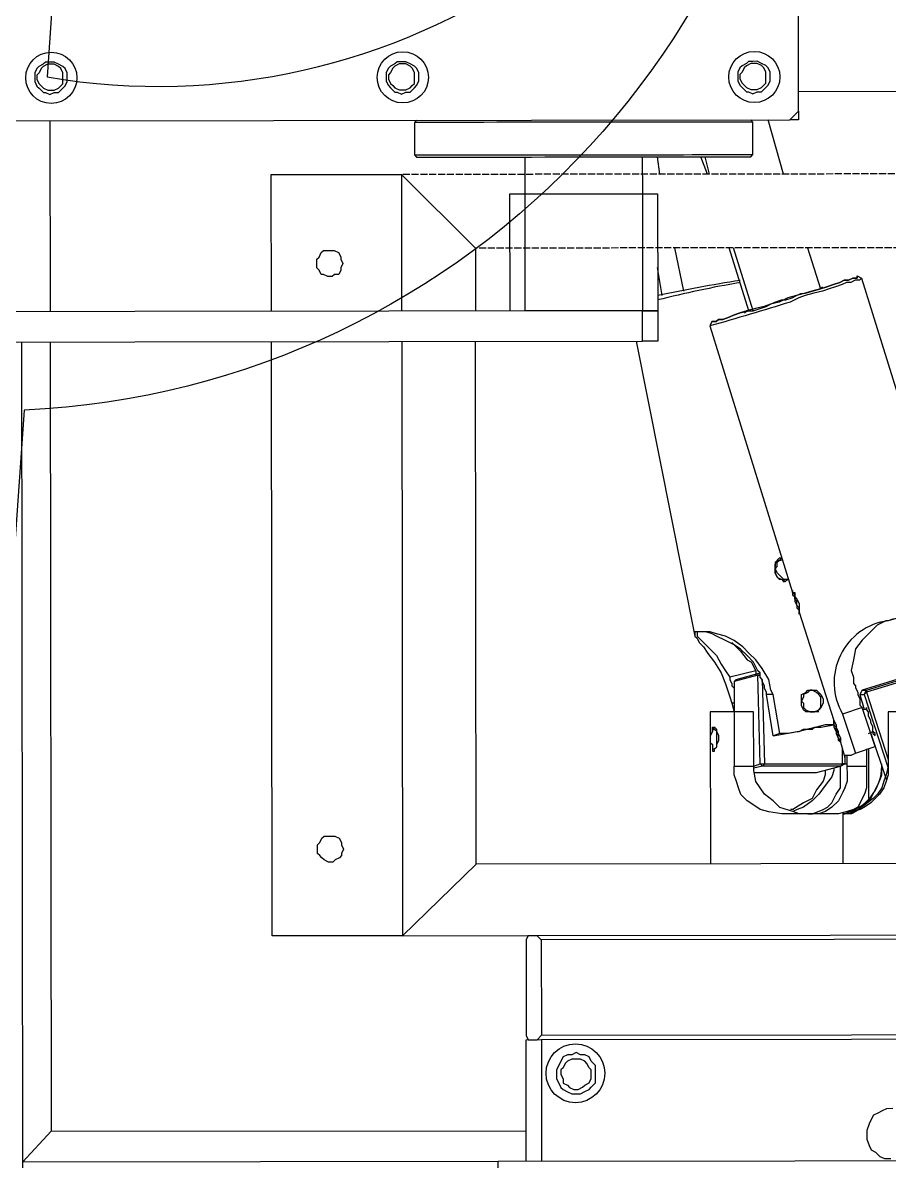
# Model space of a CAD drawing. Header units: feet. Extents: x -99009 to 3252343, y -11094690 to 9035152.
# Drawn here: x 2484808.6 to 2485104.5, y -1981023.6 to -1980634.7 of the extents above; entities that cross this region are included whole.
import ezdxf

# ---------------------------------------------------------------- set-up
doc = ezdxf.new("R2010")
doc.units = ezdxf.units.FT
doc.linetypes.add('PDF_IMPORT', pattern=[1, 0.8, -0.2])
doc.layers.add('1', color=1, linetype='Continuous')

# ---------------------------------------------------------------- blocks, each defined once
blk = doc.blocks.new('lEVELLING mACHINE')
at = {"color": 200, "lineweight": 25, "transparency": 33554684}
for points in [[(17491.73, 8164.64), (17741.42, 8164.64), (17741.42, 8463.99), (16941.21, 8463.99), (16838.22, 8463.99), (16838.22, 7564.48), (16838.22, 7284.41)], [(16661.13, 7522.99), (14860.65, 7522.99), (14860.65, 7564.48)], [(16541.1, 7546.7), (16543.32, 7546.7), (16544.8, 7547.44), (16546.29, 7548.18), (16547.77, 7548.92), (16548.51, 7550.41), (16549.25, 7551.89), (16549.99, 7554.11), (16549.99, 7555.59), (16549.99, 7557.07), (16549.25, 7559.3), (16548.51, 7560.78), (16547.03, 7561.52), (16545.55, 7563), (16544.06, 7563.74), (16541.84, 7563.74)], [(16666.32, 7564.48), (16666.32, 7522.99), (16661.13, 7522.99), (16661.13, 7564.48)], [(16838.22, 7564.48), (16828.58, 7554.11), (16838.22, 7564.48), (16675.95, 7564.48)], [(16828.58, 7284.41), (16828.58, 7554.11), (16666.32, 7554.11)], [(14908.07, 7487.43), (14933.26, 7462.97), (16683.36, 7462.97), (16708.55, 7487.43), (16665.58, 7487.43), (16666.32, 7488.91), (16666.32, 7521.51), (16665.58, 7522.99), (16662.61, 7522.99), (16661.13, 7521.51), (14860.65, 7521.51), (14860.65, 7488.91), (14859.91, 7487.43), (14856.94, 7487.43), (14856.2, 7488.91), (14856.2, 7521.51), (14856.94, 7522.99), (14859.91, 7522.99), (14860.65, 7521.51)], [(16665.58, 7487.43), (16662.61, 7487.43), (16661.13, 7488.91), (16661.13, 7521.51)], [(16662.61, 7487.43), (14859.91, 7487.43)], [(14860.65, 7488.91), (16661.13, 7488.91)], [(16708.55, 7284.41), (16708.55, 7487.43), (16683.36, 7462.97), (16683.36, 7284.41)], [(16708.55, 7487.43), (16753.01, 7487.43), (16753.01, 7284.41)], [(16517.39, 7411.11), (16520.35, 7411.11), (16523.32, 7411.11), (16526.28, 7411.11), (16529.99, 7411.11), (16532.95, 7411.11), (16535.91, 7411.11), (16539.62, 7411.11), (16542.58, 7411.11), (16542.58, 7429.63), (16542.58, 7430.37), (16542.58, 7432.6), (16543.32, 7434.82), (16544.06, 7437.04), (16545.55, 7439.26), (16547.03, 7440.75), (16548.51, 7442.23), (16550.73, 7443.71), (16552.21, 7444.45), (16554.44, 7445.19), (16555.92, 7445.93), (16557.4, 7445.93), (16558.14, 7445.93), (16558.14, 7462.97)], [(16549.99, 7423.7), (16549.99, 7429.63), (16549.99, 7430.37), (16549.99, 7432.6), (16549.99, 7434.82), (16549.99, 7437.04), (16550.73, 7439.26), (16551.47, 7440.75), (16552.21, 7442.23), (16552.95, 7443.71), (16554.44, 7444.45), (16556.66, 7445.19), (16559.62, 7445.93), (16562.59, 7445.93), (16566.29, 7445.93), (16568.51, 7445.93), (16569.26, 7445.93), (16570.74, 7445.93), (16572.96, 7445.93), (16575.18, 7445.19), (16579.63, 7443.71), (16581.85, 7441.49), (16584.82, 7439.26), (16586.3, 7437.04), (16587.78, 7434.82), (16588.52, 7431.11), (16588.52, 7429.63), (16586.3, 7428.89), (16587.04, 7398.51), (16586.3, 7398.51), (16587.04, 7398.51), (16595.19, 7400.74), (16595.19, 7411.11), (16597.41, 7411.11), (16599.63, 7411.11), (16601.12, 7411.11), (16601.86, 7411.11), (16602.6, 7411.11), (16603.34, 7411.11), (16603.34, 7462.97)], [(16542.58, 7411.11), (16542.58, 7428.89), (16542.58, 7429.63), (16543.32, 7432.6), (16544.06, 7434.82), (16544.8, 7437.04), (16546.29, 7439.26), (16547.77, 7440.75), (16550.73, 7442.97), (16553.7, 7445.19), (16555.18, 7445.93), (16557.4, 7445.93), (16558.14, 7445.93), (16557.4, 7445.93), (16555.92, 7445.19), (16552.95, 7444.45), (16549.99, 7442.23), (16548.51, 7440.75), (16547.03, 7437.78), (16545.55, 7434.82), (16544.8, 7432.6), (16544.8, 7430.37), (16544.8, 7429.63), (16544.8, 7428.89)], [(16556.66, 7425.93), (16556.66, 7428.89), (16556.66, 7429.63), (16556.66, 7432.6), (16556.66, 7434.82), (16557.4, 7437.04), (16558.14, 7438.52), (16559.62, 7441.49), (16561.85, 7443.71), (16564.07, 7445.19), (16566.29, 7445.93), (16567.77, 7445.93), (16568.51, 7445.93), (16571.48, 7445.93), (16574.44, 7445.93), (16578.89, 7445.93), (16583.33, 7445.19), (16586.3, 7444.45), (16588.52, 7442.97), (16590.74, 7441.49), (16592.97, 7439.26), (16593.71, 7437.04), (16594.45, 7434.82), (16595.19, 7432.6), (16595.19, 7429.63), (16588.52, 7429.63), (16588.52, 7428.89), (16588.52, 7411.11), (16595.19, 7411.11)], [(16570, 7445.93), (16568.51, 7445.93), (16564.81, 7444.45), (16563.33, 7443.71), (16561.85, 7442.23), (16560.36, 7439.26), (16558.88, 7437.04), (16558.88, 7434.08), (16558.88, 7432.6), (16558.88, 7431.11), (16558.88, 7429.63), (16557.4, 7428.89), (16558.14, 7428.89), (16558.14, 7423.7)], [(16558.14, 7445.93), (16558.14, 7445.93)], [(16561.11, 7430.37), (16561.11, 7431.11), (16561.85, 7433.34), (16564.07, 7436.3), (16566.29, 7439.26), (16568.51, 7441.49), (16571.48, 7443.71), (16573.7, 7444.45), (16575.18, 7445.19)], [(16549.25, 7440.75), (16549.25, 7423.7)], [(16564.07, 7431.11), (16564.07, 7432.6), (16564.81, 7434.82), (16567.03, 7437.78), (16568.51, 7440.75), (16571.48, 7442.23), (16575.18, 7444.45), (16575.92, 7444.45)], [(16548.51, 7418.52), (16543.32, 7434.08)], [(16551.47, 7403.7), (16549.99, 7403.7), (16523.32, 7395.55), (16524.8, 7395.55), (16551.47, 7403.7), (16552.21, 7405.18), (16550.73, 7405.18), (16542.58, 7430.37)], [(16542.58, 7429.63), (16542.58, 7429.63)], [(16544.8, 7429.63), (16544.8, 7429.63)], [(16556.66, 7429.63), (16549.99, 7429.63)], [(16585.56, 7399.99), (16584.82, 7428.89), (16558.14, 7428.89), (16558.88, 7429.63), (16585.56, 7429.63), (16588.52, 7430.37)], [(16588.52, 7431.85), (16567.03, 7431.85), (16558.88, 7429.63)], [(16579.63, 7418.52), (16581.85, 7419.26), (16573.7, 7417.78), (16572.96, 7417.78), (16571.48, 7417.04), (16570.74, 7417.04), (16570, 7417.04), (16568.51, 7417.04), (16567.77, 7416.29), (16567.03, 7416.29), (16565.55, 7416.29), (16561.11, 7415.55), (16564.07, 7415.55), (16567.03, 7416.29), (16570, 7417.04), (16572.96, 7417.78), (16576.67, 7418.52), (16579.63, 7418.52), (16581.85, 7405.18), (16582.59, 7403.7), (16583.33, 7399.99), (16585.56, 7396.29), (16587.78, 7393.33), (16590, 7391.1), (16592.22, 7388.88), (16595.19, 7386.66), (16598.15, 7385.18), (16601.12, 7384.43), (16603.34, 7383.69), (16605.56, 7383.69), (16607.78, 7383.69), (16608.53, 7383.69), (16608.53, 7384.43), (16608.53, 7385.18), (16607.78, 7385.92), (16607.04, 7387.4), (16605.56, 7388.88), (16604.08, 7391.1), (16601.86, 7394.07), (16599.63, 7397.77), (16598.15, 7401.48), (16596.67, 7405.92), (16595.93, 7408.14), (16595.19, 7411.11), (16595.19, 7429.63)], [(16552.95, 7262.18), (16551.47, 7262.92), (16523.32, 7354.06)], [(16537.4, 7378.51), (16542.58, 7379.99), (16543.32, 7379.99), (16546.29, 7381.47), (16547.77, 7382.95), (16549.25, 7384.43), (16551.47, 7386.66), (16553.7, 7389.62), (16554.44, 7393.33), (16555.18, 7397.03), (16554.44, 7399.25), (16554.44, 7401.48), (16553.7, 7402.22), (16553.7, 7402.96), (16552.95, 7404.44), (16552.95, 7405.18), (16552.21, 7406.66), (16552.21, 7407.4), (16552.21, 7408.89), (16551.47, 7409.63), (16558.14, 7411.85), (16553.7, 7425.19)], [(16518.87, 7411.11), (16523.32, 7396.29), (16549.99, 7404.44), (16542.58, 7427.41)], [(16558.88, 7420.74), (16558.88, 7421.48), (16557.4, 7426.67), (16557.4, 7425.93), (16556.66, 7425.93), (16555.18, 7425.93), (16553.7, 7425.19), (16547.03, 7422.96), (16551.47, 7409.63)], [(16558.14, 7428.89), (16556.66, 7428.89)], [(16557.4, 7425.93), (16557.4, 7428.89)], [(16602.6, 7277.74), (16603.34, 7279.22), (16575.18, 7370.36), (16575.18, 7369.62), (16575.18, 7370.36), (16574.44, 7370.36), (16574.44, 7371.84), (16573.7, 7372.58), (16572.96, 7374.06), (16572.96, 7375.54), (16572.96, 7376.28), (16572.96, 7377.02), (16572.96, 7377.77), (16572.96, 7377.02), (16561.11, 7414.07), (16560.36, 7415.55), (16560.36, 7416.29), (16559.62, 7417.78), (16559.62, 7418.52), (16558.88, 7420), (16558.88, 7420.74), (16558.88, 7421.48), (16559.62, 7420.74)], [(16602.6, 7422.22), (16602.6, 7422.96), (16602.6, 7423.7), (16602.6, 7424.45), (16601.86, 7424.45), (16601.86, 7423.7), (16601.12, 7422.96), (16601.12, 7422.22), (16600.38, 7420.74), (16600.38, 7419.26), (16601.12, 7417.78), (16601.12, 7417.04), (16601.86, 7416.29), (16602.6, 7417.04)], [(16602.6, 7423.7), (16601.86, 7423.7)], [(16549.25, 7418.52), (16547.77, 7417.78), (16547.77, 7418.52), (16547.03, 7419.26), (16547.03, 7418.52), (16547.77, 7417.78), (16547.77, 7416.29), (16548.51, 7414.81), (16548.51, 7414.07), (16549.25, 7412.59), (16549.25, 7411.11), (16549.99, 7410.37), (16549.99, 7409.63), (16549.99, 7410.37), (16551.47, 7410.37)], [(16581.85, 7419.26), (16584.07, 7405.18)], [(16602.6, 7417.78), (16602.6, 7417.04), (16602.6, 7416.29), (16601.86, 7416.29)], [(16561.11, 7414.07), (16561.11, 7414.07)], [(16561.11, 7414.07), (16561.11, 7414.07)], [(16542.58, 7411.11), (16542.58, 7411.11)], [(16552.21, 7405.18), (16550.73, 7410.37)], [(16566.29, 7411.11), (16567.77, 7411.11)], [(16595.19, 7408.14), (16595.93, 7408.14)], [(16581.85, 7405.18), (16584.07, 7405.18), (16584.07, 7404.44), (16584.82, 7402.96), (16584.82, 7402.22), (16585.56, 7400.74), (16585.56, 7399.99), (16586.3, 7399.25), (16586.3, 7397.77), (16587.04, 7397.03), (16588.52, 7394.07), (16590.74, 7391.84), (16592.97, 7389.62), (16595.19, 7388.14), (16598.15, 7386.66), (16601.12, 7385.18), (16602.6, 7384.43), (16604.82, 7383.69), (16607.04, 7383.69), (16607.78, 7383.69), (16607.78, 7384.43), (16607.78, 7385.18), (16607.04, 7385.92), (16605.56, 7387.4), (16603.34, 7389.62), (16601.12, 7391.84), (16599.63, 7394.81), (16598.15, 7397.03), (16596.67, 7399.25), (16596.67, 7399.99), (16595.93, 7401.48), (16595.93, 7402.22), (16595.19, 7402.96), (16595.19, 7403.7)], [(16595.19, 7400.74), (16594.45, 7399.99), (16586.3, 7397.77)], [(16595.93, 7387.4), (16595.19, 7388.14), (16592.97, 7390.36), (16590.74, 7393.33), (16589.26, 7394.07), (16588.52, 7395.55), (16587.78, 7397.03), (16596.67, 7399.25)], [(16587.78, 7397.03), (16587.78, 7398.51)], [(16628.53, 7284.41), (16608.53, 7385.18)], [(16572.96, 7377.02), (16572.96, 7377.02)], [(16575.18, 7370.36), (16575.18, 7370.36)], [(16577.41, 7366.65), (16578.89, 7365.91), (16579.63, 7365.91), (16580.37, 7365.17), (16581.11, 7363.69), (16581.11, 7362.95), (16581.11, 7361.47), (16581.11, 7360.72), (16580.37, 7359.24), (16579.63, 7358.5), (16578.89, 7358.5), (16579.63, 7359.24), (16581.11, 7359.98), (16581.11, 7361.47), (16581.11, 7362.95), (16581.11, 7363.69), (16580.37, 7365.17), (16578.89, 7365.91), (16578.15, 7366.65), (16576.67, 7365.91), (16578.15, 7365.91), (16578.89, 7365.17), (16579.63, 7364.43), (16580.37, 7363.69), (16581.11, 7362.21), (16580.37, 7361.47), (16580.37, 7359.98), (16579.63, 7359.24), (16578.89, 7359.24)], [(16576.67, 7365.91), (16576.67, 7365.91)], [(16626.31, 7221.43), (16626.31, 7234.02), (16626.31, 7274.03), (16886.38, 7274.03), (16886.38, 7284.41), (16626.31, 7284.41), (16626.31, 7274.03), (16621.12, 7274.03), (16621.12, 7284.41), (16626.31, 7284.41)], [(16570, 7252.55), (16565.55, 7266.62), (16563.33, 7265.88), (16561.11, 7265.14), (16558.88, 7264.4), (16557.4, 7263.66), (16555.92, 7263.66), (16554.44, 7262.92), (16553.7, 7262.92), (16552.95, 7262.92), (16552.95, 7262.18), (16552.95, 7262.92), (16553.7, 7262.92), (16554.44, 7262.92), (16555.92, 7263.66), (16557.4, 7263.66), (16558.88, 7264.4), (16561.11, 7265.14), (16563.33, 7265.88), (16565.55, 7266.62), (16568.51, 7267.37), (16570.74, 7268.11), (16573.7, 7268.85), (16576.67, 7269.59), (16579.63, 7271.07), (16582.59, 7271.81), (16584.82, 7272.55), (16587.78, 7273.29), (16590.74, 7274.03), (16592.97, 7274.78), (16595.19, 7275.52), (16596.67, 7276.26), (16598.89, 7277), (16600.38, 7277), (16601.12, 7277.74), (16601.86, 7277.74), (16602.6, 7277.74), (16601.86, 7277.74), (16601.12, 7277.74), (16600.38, 7277), (16598.89, 7277), (16596.67, 7276.26), (16595.19, 7275.52), (16592.97, 7274.78), (16590, 7274.03), (16596.67, 7252.55)], [(16588.52, 7274.03), (16584.07, 7272.55), (16582.59, 7271.81), (16581.11, 7271.07), (16578.89, 7270.33), (16577.41, 7270.33), (16575.18, 7269.59), (16573.7, 7268.85), (16572.22, 7268.11), (16570.74, 7268.11), (16565.55, 7266.62)], [(16590, 7274.03), (16590.74, 7274.03), (16591.48, 7274.78), (16590.74, 7274.03), (16590, 7274.03), (16589.26, 7274.03), (16588.52, 7274.03), (16595.19, 7252.55)], [(16590, 7274.03), (16590, 7274.03)], [(16590, 7274.03), (16590, 7274.03)], [(16671.51, 7274.03), (16671.51, 7234.02), (16666.32, 7234.02), (16626.31, 7234.02), (16621.12, 7234.02), (16621.12, 7274.03), (16626.31, 7274.03), (16666.32, 7274.03), (16666.32, 7234.02), (16666.32, 7221.43)], [(16753.01, 7274.03), (16753.01, 7227.35), (16708.55, 7227.35), (16683.36, 7252.55), (16708.55, 7227.35), (16708.55, 7274.03)], [(16683.36, 7252.55), (16683.36, 7274.03)], [(16828.58, 7208.83), (16828.58, 7274.03)], [(16565.55, 7266.62), (16564.81, 7265.88), (16565.55, 7266.62)], [(16612.23, 7267.37), (16615.19, 7252.55)], [(16619.64, 7268.85), (16621.12, 7259.22)], [(16578.15, 7227.35), (16583.33, 7208.83)], [(16603.34, 7227.35), (16604.82, 7221.43)], [(16604.08, 7227.35), (16606.3, 7221.43)], [(16620.38, 7227.35), (16621.12, 7221.43)], [(16703.37, 7208.83), (16704.11, 7209.57), (16704.11, 7220.69), (16703.37, 7221.43), (16702.62, 7221.43), (16701.88, 7221.43), (16700.4, 7221.43), (16698.92, 7221.43), (16696.7, 7221.43), (16695.22, 7221.43), (16692.25, 7221.43), (16689.29, 7221.43), (16686.32, 7221.43), (16683.36, 7221.43), (16679.66, 7221.43), (16675.95, 7221.43), (16672.25, 7221.43), (16667.8, 7221.43), (16664.1, 7221.43), (16659.65, 7221.43), (16655.2, 7221.43), (16650.76, 7221.43), (16646.31, 7221.43), (16641.87, 7221.43), (16637.42, 7221.43), (16632.98, 7221.43), (16628.53, 7221.43), (16624.09, 7221.43), (16620.38, 7221.43), (16616.68, 7221.43), (16612.97, 7221.43), (16609.27, 7221.43), (16606.3, 7221.43), (16602.6, 7221.43), (16600.38, 7221.43), (16597.41, 7221.43), (16595.19, 7221.43), (16593.71, 7221.43), (16592.22, 7221.43), (16590.74, 7221.43), (16590, 7221.43), (16589.26, 7221.43), (16588.52, 7220.69), (16588.52, 7209.57), (16589.26, 7208.83)], [(16704.11, 7220.69), (16703.37, 7220.69), (16701.88, 7220.69), (16701.14, 7220.69), (16699.66, 7220.69), (16697.44, 7220.69), (16695.22, 7220.69), (16692.99, 7220.69), (16690.03, 7220.69), (16687.07, 7220.69), (16683.36, 7220.69), (16680.4, 7220.69), (16675.95, 7220.69), (16672.25, 7220.69), (16668.54, 7220.69), (16664.1, 7220.69), (16659.65, 7220.69), (16655.2, 7220.69), (16650.76, 7220.69), (16646.31, 7220.69), (16641.87, 7220.69), (16637.42, 7220.69), (16632.98, 7220.69), (16628.53, 7220.69), (16624.09, 7220.69), (16620.38, 7220.69), (16615.93, 7220.69), (16612.23, 7220.69), (16609.27, 7220.69), (16605.56, 7220.69), (16602.6, 7220.69), (16599.63, 7220.69), (16597.41, 7220.69), (16595.19, 7220.69), (16592.97, 7220.69), (16591.48, 7220.69), (16590, 7220.69), (16589.26, 7220.69), (16588.52, 7220.69)], [(16843.4, 7205.87), (16840.44, 7208.83), (16575.92, 7208.83), (16572.96, 7205.87), (16572.96, 7208.83), (16575.92, 7208.83)], [(16588.52, 7209.57), (16589.26, 7209.57), (16590, 7209.57), (16591.48, 7209.57), (16592.97, 7209.57), (16595.19, 7209.57), (16597.41, 7209.57), (16599.63, 7209.57), (16602.6, 7209.57), (16605.56, 7209.57), (16609.27, 7209.57), (16612.23, 7209.57), (16615.93, 7209.57), (16620.38, 7209.57), (16624.09, 7209.57), (16628.53, 7209.57), (16632.98, 7209.57), (16637.42, 7209.57), (16641.87, 7209.57), (16646.31, 7209.57), (16650.76, 7209.57), (16655.2, 7209.57), (16659.65, 7209.57), (16664.1, 7209.57), (16668.54, 7209.57), (16672.25, 7209.57), (16675.95, 7209.57), (16680.4, 7209.57), (16683.36, 7209.57), (16687.07, 7209.57), (16690.03, 7209.57), (16692.99, 7209.57), (16695.22, 7209.57), (16697.44, 7209.57), (16699.66, 7209.57), (16701.14, 7209.57), (16701.88, 7209.57), (16703.37, 7209.57), (16704.11, 7209.57)], [(16572.96, 7205.87), (16572.96, 6992.48), (16575.92, 6988.77), (16840.44, 6988.77), (16843.4, 6988.77), (16843.4, 6499.01), (16840.44, 6499.01), (16843.4, 6496.05), (16843.4, 6281.91), (16840.44, 6278.95), (16575.92, 6278.95), (16572.96, 6281.91), (16572.96, 6496.05), (16575.92, 6499.01), (16840.44, 6499.01)], [(16572.96, 7199.2), (15073.3, 7199.2)]]:
    blk.add_lwpolyline(points, dxfattribs=at)
for points in [[(16675.95, 7724.53), (16675.95, 7564.48), (14851.76, 7564.48), (14851.76, 7724.53)], [(16649.28, 7527.44), (16650.76, 7528.18), (16652.24, 7528.18), (16653.72, 7528.92), (16654.46, 7530.4), (16655.2, 7531.88), (16655.95, 7533.36), (16655.95, 7534.85), (16655.95, 7536.33), (16655.2, 7537.81), (16654.46, 7539.29), (16653.72, 7540.03), (16652.24, 7540.77), (16650.76, 7541.51), (16649.28, 7541.51), (16647.8, 7541.51), (16646.31, 7540.77), (16644.83, 7540.03), (16644.09, 7539.29), (16642.61, 7537.81), (16642.61, 7536.33), (16642.61, 7534.85), (16642.61, 7533.36), (16642.61, 7531.88), (16644.09, 7530.4), (16644.83, 7528.92), (16646.31, 7528.18), (16647.8, 7528.18)], [(16649.28, 7529.66), (16650.76, 7529.66), (16652.24, 7530.4), (16652.98, 7531.14), (16653.72, 7532.62), (16654.46, 7533.36), (16654.46, 7534.85), (16653.72, 7536.33), (16653.72, 7537.81), (16652.24, 7538.55), (16651.5, 7539.29), (16650.02, 7540.03), (16648.54, 7540.03), (16647.05, 7539.29), (16646.31, 7538.55), (16644.83, 7537.81), (16644.09, 7536.33), (16644.09, 7534.85), (16644.09, 7533.36), (16644.83, 7532.62), (16645.57, 7531.14), (16646.31, 7530.4), (16647.8, 7529.66)], [(16737.45, 7457.79), (16737.45, 7456.31), (16736.71, 7455.56), (16735.97, 7454.08), (16735.23, 7453.34), (16733.74, 7453.34), (16732.26, 7453.34), (16731.52, 7453.34), (16730.04, 7454.08), (16729.3, 7455.56), (16729.3, 7456.31), (16728.56, 7457.79), (16729.3, 7459.27), (16729.3, 7460.01), (16730.04, 7460.75), (16731.52, 7461.49), (16732.26, 7462.23), (16733.74, 7462.23), (16735.23, 7461.49), (16735.97, 7460.75), (16736.71, 7460.01), (16737.45, 7459.27)], [(16586.3, 7428.89), (16584.82, 7428.89), (16585.56, 7429.63)], [(16602.6, 7417.04), (16602.6, 7417.78), (16603.34, 7419.26), (16603.34, 7420), (16603.34, 7421.48), (16602.6, 7422.22), (16602.6, 7422.96), (16602.6, 7423.7), (16601.86, 7423.7), (16601.12, 7422.96), (16601.12, 7422.22), (16601.12, 7420.74), (16601.12, 7420), (16601.12, 7418.52), (16601.12, 7417.78), (16601.86, 7417.04)], [(16558.88, 7420.74), (16559.62, 7420), (16559.62, 7419.26), (16559.62, 7418.52), (16560.36, 7417.04), (16560.36, 7416.29), (16561.11, 7415.55), (16561.11, 7414.81), (16561.11, 7414.07), (16561.11, 7414.81), (16561.11, 7415.55), (16561.11, 7416.29), (16560.36, 7417.78), (16560.36, 7418.52), (16559.62, 7420), (16559.62, 7420.74)], [(16567.77, 7411.11), (16569.26, 7411.11), (16570.74, 7411.11), (16571.48, 7410.37), (16572.22, 7408.89), (16572.22, 7408.14), (16572.22, 7406.66), (16572.22, 7405.18), (16570.74, 7404.44), (16570, 7403.7), (16568.51, 7403.7), (16567.03, 7403.7), (16566.29, 7404.44), (16565.55, 7405.18), (16564.81, 7406.66), (16564.81, 7408.14), (16565.55, 7409.63), (16566.29, 7410.37), (16567.03, 7411.11)], [(16567.77, 7411.11), (16566.29, 7410.37), (16565.55, 7409.63), (16565.55, 7408.14), (16565.55, 7407.4), (16565.55, 7405.92), (16566.29, 7405.18), (16567.03, 7404.44), (16568.51, 7403.7), (16569.26, 7403.7), (16570, 7404.44), (16571.48, 7405.18), (16571.48, 7405.92), (16572.22, 7407.4), (16571.48, 7408.14), (16571.48, 7409.63), (16570.74, 7410.37), (16569.26, 7411.11), (16568.51, 7411.11)], [(16550.73, 7405.18), (16549.99, 7403.7), (16549.99, 7404.44)], [(16573.7, 7373.32), (16574.44, 7372.58), (16574.44, 7371.84), (16574.44, 7371.1), (16575.18, 7370.36), (16575.18, 7371.1), (16574.44, 7371.84), (16574.44, 7372.58), (16574.44, 7373.32), (16573.7, 7374.8), (16573.7, 7375.54), (16572.96, 7376.28), (16572.96, 7377.02), (16572.96, 7376.28), (16572.96, 7375.54), (16573.7, 7374.8)], [(16737.45, 7257.73), (16737.45, 7256.25), (16736.71, 7255.51), (16735.97, 7254.03), (16735.23, 7253.29), (16733.74, 7253.29), (16732.26, 7253.29), (16731.52, 7253.29), (16730.04, 7254.03), (16729.3, 7255.51), (16729.3, 7256.25), (16728.56, 7257.73), (16729.3, 7259.22), (16729.3, 7259.96), (16730.04, 7261.44), (16731.52, 7261.44), (16732.26, 7262.18), (16733.74, 7262.18), (16735.23, 7261.44), (16735.97, 7261.44), (16736.71, 7259.96), (16737.45, 7259.22)], [(16588.52, 7199.94), (16587.04, 7199.2), (16585.56, 7199.2), (16584.07, 7197.72), (16583.33, 7196.98), (16582.59, 7195.49), (16582.59, 7194.01), (16582.59, 7192.53), (16583.33, 7191.05), (16584.07, 7190.31), (16585.56, 7189.57), (16587.04, 7188.83), (16588.52, 7188.83), (16590, 7188.83), (16590.74, 7189.57), (16592.22, 7190.31), (16592.97, 7191.05), (16593.71, 7192.53), (16593.71, 7194.01), (16593.71, 7195.49), (16592.97, 7196.98), (16592.22, 7197.72), (16590.74, 7199.2), (16590, 7199.2)], [(16708.55, 7199.94), (16707.07, 7199.2), (16705.59, 7199.2), (16704.11, 7197.72), (16703.37, 7196.98), (16702.62, 7195.49), (16702.62, 7194.01), (16702.62, 7192.53), (16703.37, 7191.05), (16704.11, 7190.31), (16705.59, 7189.57), (16707.07, 7188.83), (16708.55, 7188.83), (16710.03, 7188.83), (16710.78, 7189.57), (16712.26, 7190.31), (16713, 7191.05), (16713.74, 7192.53), (16713.74, 7194.01), (16713.74, 7195.49), (16713, 7196.98), (16712.26, 7197.72), (16710.78, 7199.2), (16710.03, 7199.2)], [(16828.58, 7199.94), (16827.1, 7199.2), (16825.62, 7199.2), (16824.14, 7197.72), (16823.4, 7196.98), (16822.66, 7195.49), (16822.66, 7194.01), (16822.66, 7192.53), (16823.4, 7191.05), (16824.14, 7190.31), (16825.62, 7189.57), (16827.1, 7188.83), (16828.58, 7188.83), (16830.07, 7188.83), (16830.81, 7189.57), (16832.29, 7190.31), (16833.03, 7191.05), (16833.77, 7192.53), (16833.77, 7194.01), (16833.77, 7195.49), (16833.03, 7196.98), (16832.29, 7197.72), (16830.81, 7199.2), (16830.07, 7199.2)], [(16588.52, 7189.57), (16589.26, 7189.57), (16590.74, 7190.31), (16591.48, 7191.05), (16592.22, 7192.53), (16592.97, 7193.27), (16592.97, 7194.75), (16592.22, 7196.24), (16591.48, 7196.98), (16590.74, 7197.72), (16589.26, 7198.46), (16588.52, 7198.46), (16587.04, 7198.46), (16585.56, 7197.72), (16584.82, 7196.98), (16584.07, 7196.24), (16584.07, 7194.75), (16584.07, 7193.27), (16584.07, 7192.53), (16584.82, 7191.05), (16585.56, 7190.31), (16587.04, 7189.57)], [(16708.55, 7189.57), (16709.29, 7189.57), (16710.78, 7190.31), (16711.52, 7191.05), (16712.26, 7192.53), (16713, 7193.27), (16713, 7194.75), (16712.26, 7196.24), (16711.52, 7196.98), (16710.78, 7197.72), (16709.29, 7198.46), (16708.55, 7198.46), (16707.07, 7198.46), (16705.59, 7197.72), (16704.85, 7196.98), (16704.11, 7196.24), (16704.11, 7194.75), (16704.11, 7193.27), (16704.11, 7192.53), (16704.85, 7191.05), (16705.59, 7190.31), (16707.07, 7189.57)], [(16828.58, 7189.57), (16829.33, 7189.57), (16830.81, 7190.31), (16831.55, 7191.05), (16832.29, 7192.53), (16833.03, 7193.27), (16833.03, 7194.75), (16832.29, 7196.24), (16831.55, 7196.98), (16830.81, 7197.72), (16829.33, 7198.46), (16828.58, 7198.46), (16827.1, 7198.46), (16825.62, 7197.72), (16824.88, 7196.98), (16824.14, 7196.24), (16824.14, 7194.75), (16824.14, 7193.27), (16824.14, 7192.53), (16824.88, 7191.05), (16825.62, 7190.31), (16827.1, 7189.57)]]:
    blk.add_lwpolyline(points, close=True, dxfattribs=at)
for points in [[(16521.84, 7391.1, 0.442922), (16542.58, 7379.99, 0.535184), (16558.14, 7411.85)], [(16551.47, 7262.92), (16552.21, 7263.66), (16552.95, 7263.66), (16553.7, 7263.66), (16555.18, 7264.4), (16556.66, 7264.4), (16558.14, 7265.14), (16560.36, 7265.88), (16562.59, 7266.62), (16564.81, 7267.37), (16567.77, 7268.11), (16570.74, 7268.85), (16572.96, 7269.59), (16575.92, 7271.07, -0.008571), (16603.34, 7279.22)]]:
    blk.add_lwpolyline(points, format="xyb", dxfattribs=at)
at = {"color": 200, "linetype": 'PDF_IMPORT', "lineweight": 25, "ltscale": 3.011111, "transparency": 33554684}
for points in [[(14933.26, 7252.55), (16683.36, 7252.55)], [(14908.07, 7227.35), (16708.55, 7227.35)]]:
    blk.add_lwpolyline(points, dxfattribs=at)
at = {"color": 200, "lineweight": 25, "transparency": 33554684}
for centre, radius in [((16649.51, 7534.5), 10.03), ((16588.03, 7194.18), 8.74), ((16708.07, 7194.18), 8.74), ((16828.1, 7194.18), 8.74)]:
    blk.add_circle(centre, radius, dxfattribs=at)
for centre, radius, start, end in [((16561.37, 7429.68), 16.57, 101.2381, 180.1831), ((16529.35, 7636.41), 377.41, 279.704, 284.0733), ((16504.18, 7824.68), 568, 278.9933, 281.8816)]:
    blk.add_arc(centre, radius, start, end, dxfattribs=at)
blk = doc.blocks.new('A$Cac12730c')
blk.add_blockref('lEVELLING mACHINE', (-11218.13, -5688.95))

msp = doc.modelspace()

# ---------------------------------------------------------------- linework, layer by layer
at = {"transparency": 33554684}
msp.add_lwpolyline([(2484804.96321, -1980827.27036), (2484674.09447, -1980693.60831), (2484821.12524, -1980592.95305), (2484816.97104, -1980653.18062, 0.402684458), (2485076.02095, -1980476.72371, -0.41107988), (2484809.11748, -1980767.04174)], format="xyb", close=True, dxfattribs=at)
at = {"layer": '1'}
msp.add_arc((2520410.24778, -1978395.99612), 100000, 84.1346387202, 194.3871675539, dxfattribs=at)

# ---------------------------------------------------------------- block references
at = {"transparency": 33554684, "rotation": 180.0650517140762}
msp.add_blockref('A$Cac12730c', (2490426.6334, -1979141.86212), dxfattribs=at)

doc.saveas('drawing.dxf')
